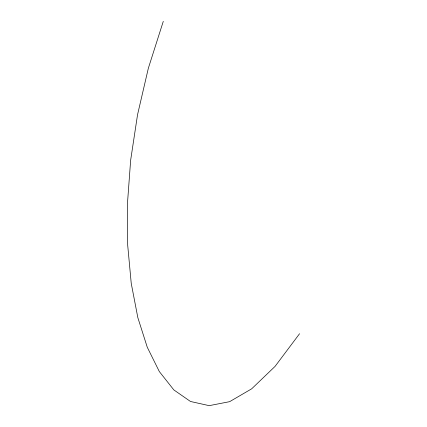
<?xml version="1.0" encoding="UTF-8"?>
<svg xmlns="http://www.w3.org/2000/svg" width="427" height="427" viewBox="0 0 427 427"><rect width="100%" height="100%" fill="white"/><g stroke="black" fill="none" stroke-linecap="round" stroke-linejoin="round"><path stroke-width="0.64" d="M163.285 21.35L148.356 68.208L137.542 114.74L130.641 160.237L127.427 203.978L127.7 245.263L131.238 283.373L137.83 317.603L147.267 347.242L159.335 371.575L173.821 389.894L190.511 401.492L209.193 405.65L229.651 401.663L251.674 388.816L275.052 366.403L299.573 333.711"/></g></svg>
